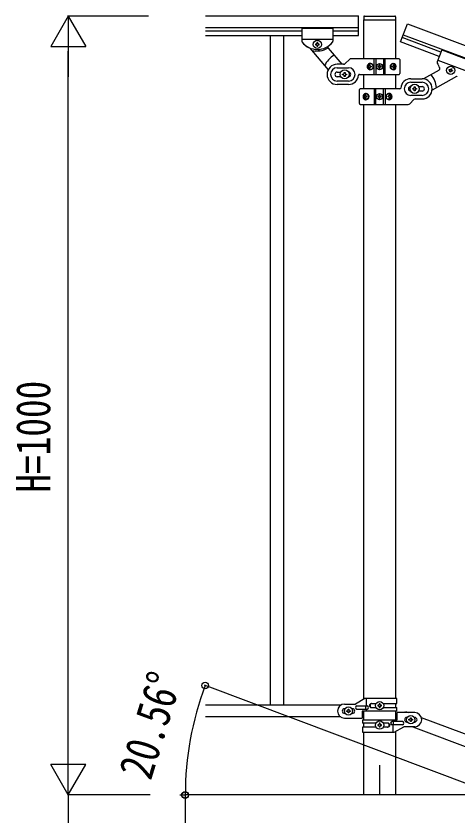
# Model space of a CAD drawing. Units: millimetres, scale not verified. Extents: x -4015 to 4015, y -2862 to 2860.
# Drawn here: x 1963 to 2529, y 934 to 1960 of the extents above; entities that cross this region are included whole.
import ezdxf
from ezdxf.enums import TextEntityAlignment as Align

# ---------------------------------------------------------------- set-up
doc = ezdxf.new("R2010")
doc.units = ezdxf.units.MM
doc.header["$LTSCALE"] = 10
for name, color, linetype in [('0-2_YKK_12', 2, 'Continuous'), ('0-3_YKK_A1', 4, 'Continuous'), ('0-4_YKK_D', 6, 'Continuous')]:
    doc.layers.add(name, color=color, linetype=linetype)
doc.styles.add('ＭＳ ゴシック', font='')
doc.styles.get('ＭＳ ゴシック').set_extended_font_data('MS Gothic')

msp = doc.modelspace()

# ---------------------------------------------------------------- linework, layer by layer
at = {"layer": '0-2_YKK_12'}
msp.add_line((2429.69, 989.76), (2429.69, 960.1), dxfattribs=at)
at = {"layer": '0-3_YKK_A1'}
for p, q in [((2205.83, 1960.14), (2402.69, 1960.14)), ((2402.69, 1935.14), (2402.69, 1960.14)), ((2410.19, 1960.1), (2449.19, 1960.1)), ((2409.19, 1959.1), (2409.19, 1955.6)), ((2409.44, 1904.9), (2409.44, 1955.1)), ((2409.69, 1955.1), (2449.69, 1955.1)), ((2449.94, 1955.1), (2449.94, 1904.9)), ((2450.19, 1959.1), (2450.19, 1955.6)), ((2456.61, 1926.77), (2465.35, 1950.06)), ((2465.35, 1950.06), (3246.27, 1657.16)), ((2205.83, 1945.14), (2402.69, 1945.14)), ((2205.83, 1941.14), (2329.69, 1941.14)), ((2329.69, 1944.14), (2329.69, 1927.82)), ((2369.69, 1944.14), (2329.69, 1944.14)), ((2329.69, 1944.14), (2329.69, 1927.82)), ((2369.69, 1944.14), (2329.69, 1944.14)), ((2369.69, 1944.14), (2369.69, 1927.82)), ((2369.69, 1944.14), (2369.69, 1927.8)), ((2369.69, 1941.14), (2402.69, 1941.14)), ((2205.83, 1935.14), (2329.69, 1935.14)), ((2289.19, 1935.14), (2289.19, 1075.14)), ((2306.19, 1935.14), (2306.19, 1075.14)), ((2369.69, 1930.14), (2329.69, 1930.14)), ((2369.69, 1930.14), (2329.69, 1930.14)), ((2369.69, 1935.14), (2402.69, 1935.14)), ((2508.4, 1913.75), (2458.72, 1932.38)), ((2460.08, 1936.02), (3241, 1643.11)), ((2340.11, 1918.82), (2363.53, 1890.9)), ((2348.25, 1924.12), (2347.29, 1924.12)), ((2351.13, 1923.16), (2352.09, 1923.16)), ((2363.66, 1918.75), (2380.92, 1898.18)), ((2506.29, 1908.13), (2456.61, 1926.77)), ((2509.45, 1916.56), (2503.72, 1901.26)), ((2509.45, 1916.56), (2546.9, 1902.51)), ((2383.45, 1898.14), (2375.19, 1898.14)), ((2385.57, 1899.02), (2390.81, 1904.26)), ((2454.69, 1905.14), (2392.93, 1905.14)), ((2422.74, 1885.14), (2422.74, 1905.14)), ((2424.69, 1905.14), (2424.69, 1885.14)), ((2434.69, 1905.14), (2434.69, 1885.14)), ((2436.63, 1885.14), (2436.63, 1905.14)), ((2455.69, 1904.14), (2455.69, 1886.14)), ((2504.54, 1903.45), (2541.99, 1889.4)), ((2375.19, 1893.64), (2389.69, 1893.64)), ((2375.19, 1888.14), (2379.61, 1888.14)), ((2415.63, 1895.58), (2415.17, 1895.58)), ((2415.63, 1894.7), (2415.17, 1894.7)), ((2416.56, 1897.35), (2417.33, 1897.35)), ((2417.33, 1892.94), (2416.56, 1892.94)), ((2417.93, 1895.58), (2418.69, 1895.58)), ((2417.93, 1894.7), (2418.69, 1894.7)), ((2428.46, 1895.55), (2427.64, 1895.55)), ((2430.92, 1894.73), (2431.74, 1894.73)), ((2446.38, 1895.58), (2447.01, 1895.58)), ((2446.38, 1894.7), (2447.01, 1894.7)), ((2447.4, 1897.35), (2448.02, 1897.35)), ((2448.02, 1892.94), (2447.4, 1892.94)), ((2449.2, 1895.58), (2448.88, 1895.58)), ((2449.2, 1894.7), (2448.88, 1894.7)), ((2506.18, 1890.67), (2486.24, 1879.42)), ((2519.46, 1890.4), (2518.56, 1890.73)), ((2522.5, 1890.28), (2523.39, 1889.95)), ((2379.61, 1882.14), (2375.19, 1882.14)), ((2383.19, 1884.64), (2382.19, 1884.64)), ((2386.19, 1885.64), (2387.19, 1885.64)), ((2403.65, 1885.14), (2454.69, 1885.14)), ((2409.44, 1866.58), (2409.44, 1885.14)), ((2449.94, 1885.14), (2449.94, 1866.58)), ((2469.69, 1879.58), (2484.19, 1879.58)), ((2528.25, 1882.46), (2497.07, 1864.86)), ((2389.69, 1876.64), (2375.19, 1876.64)), ((2389.69, 1872.14), (2375.19, 1872.14)), ((2469.69, 1875.08), (2484.19, 1875.08)), ((2479.77, 1869.58), (2484.19, 1869.58)), ((2403.69, 1847.58), (2403.69, 1865.58)), ((2455.72, 1866.58), (2404.69, 1866.58)), ((2411.36, 1858.79), (2411.98, 1858.79)), ((2422.74, 1866.58), (2422.74, 1846.58)), ((2424.69, 1846.58), (2424.69, 1866.58)), ((2434.69, 1846.58), (2434.69, 1866.58)), ((2436.63, 1866.58), (2436.63, 1846.58)), ((2442.05, 1858.79), (2442.81, 1858.79)), ((2484.19, 1858.08), (2469.69, 1858.08)), ((2473.19, 1866.08), (2472.19, 1866.08)), ((2476.19, 1867.08), (2477.19, 1867.08)), ((2484.19, 1863.58), (2479.77, 1863.58)), ((2410.17, 1857.02), (2410.5, 1857.02)), ((2410.17, 1856.14), (2410.5, 1856.14)), ((2411.98, 1854.38), (2411.36, 1854.38)), ((2412.99, 1857.02), (2412.37, 1857.02)), ((2412.99, 1856.14), (2412.37, 1856.14)), ((2428.46, 1856.99), (2427.64, 1856.99)), ((2430.92, 1856.17), (2431.74, 1856.17)), ((2441.45, 1857.02), (2440.69, 1857.02)), ((2441.45, 1856.14), (2440.69, 1856.14)), ((2442.81, 1854.38), (2442.05, 1854.38)), ((2443.74, 1857.02), (2444.21, 1857.02)), ((2443.74, 1856.14), (2444.21, 1856.14)), ((2473.81, 1852.71), (2468.57, 1847.46)), ((2475.93, 1853.58), (2484.19, 1853.58)), ((2404.69, 1846.58), (2466.45, 1846.58)), ((2409.44, 1082.84), (2409.44, 1846.58)), ((2449.94, 1846.58), (2449.94, 1083.64)), ((2410.81, 1083.64), (2398.69, 1076.64)), ((2451.69, 1083.64), (2410.81, 1083.64)), ((2412.72, 1074.14), (2412.72, 1083.64)), ((2451.69, 1077.14), (2451.69, 1083.64)), ((2379.71, 1075.14), (2205.83, 1075.14)), ((2384.69, 1076.64), (2398.69, 1076.64)), ((2385.32, 1070.64), (2384.69, 1070.64)), ((2388.25, 1067.16), (2387.29, 1067.16)), ((2391.13, 1068.12), (2392.09, 1068.12)), ((2394.69, 1070.64), (2394.06, 1070.64)), ((2400.49, 1074.14), (2413.57, 1074.14)), ((2400.49, 1070.14), (2413.57, 1070.14)), ((2407.19, 1067.64), (2407.19, 1058.64)), ((2451.69, 1067.64), (2407.19, 1067.64)), ((2409.44, 1056.57), (2409.44, 1067.64)), ((2412.16, 1070.14), (2412.16, 1074.14)), ((2412.72, 1067.64), (2412.72, 1070.14)), ((2419.09, 1077.14), (2425.02, 1077.14)), ((2419.09, 1072.14), (2425.01, 1072.14)), ((2428.25, 1075.12), (2427.29, 1075.12)), ((2431.13, 1074.16), (2432.09, 1074.16)), ((2434.36, 1077.14), (2451.69, 1077.14)), ((2434.36, 1072.14), (2451.69, 1072.14)), ((2449.94, 1077.14), (2449.94, 1072.14)), ((2449.94, 1067.64), (2449.94, 1056.57)), ((2451.69, 1067.64), (2451.69, 1072.14)), ((2462.38, 1065.57), (2462.96, 1067.11)), ((2462.96, 1067.11), (2467.05, 1065.57)), ((2379.71, 1060.14), (2205.83, 1060.14)), ((2385.32, 1064.64), (2384.69, 1064.64)), ((2384.69, 1058.64), (2407.19, 1058.64)), ((2394.69, 1064.64), (2394.06, 1064.64)), ((2449.94, 1066.07), (2449.94, 1061.07)), ((2452.19, 1056.57), (2452.19, 1065.57)), ((2474.69, 1065.57), (2452.19, 1065.57)), ((2464.69, 1059.57), (2465.32, 1059.57)), ((2471.13, 1057.05), (2472.09, 1057.05)), ((2474.06, 1059.57), (2474.69, 1059.57)), ((2483.19, 1059.39), (3187.05, 795.39)), ((2407.69, 1056.57), (2407.69, 1052.07)), ((2407.69, 1056.57), (2452.19, 1056.57)), ((2425.01, 1052.07), (2407.69, 1052.07)), ((2407.69, 1047.07), (2407.69, 1040.57)), ((2425.02, 1047.07), (2407.69, 1047.07)), ((2409.44, 1047.07), (2409.44, 1052.07)), ((2428.25, 1050.05), (2427.29, 1050.05)), ((2431.13, 1049.09), (2432.09, 1049.09)), ((2440.28, 1052.07), (2434.36, 1052.07)), ((2440.28, 1047.07), (2434.36, 1047.07)), ((2458.89, 1054.07), (2445.81, 1054.07)), ((2458.89, 1050.07), (2445.81, 1050.07)), ((2446.66, 1056.57), (2446.66, 1054.07)), ((2446.66, 1050.07), (2446.66, 1040.57)), ((2447.21, 1054.07), (2447.21, 1050.07)), ((2448.56, 1040.57), (2460.69, 1047.57)), ((2474.69, 1047.57), (2460.69, 1047.57)), ((2464.69, 1053.57), (2465.32, 1053.57)), ((2468.25, 1056.09), (2467.29, 1056.09)), ((2472.33, 1047.45), (3176.18, 783.44)), ((2474.06, 1053.57), (2474.69, 1053.57)), ((2407.69, 1040.57), (2448.56, 1040.57)), ((2409.44, 960.1), (2409.44, 1040.57)), ((2449.94, 1041.36), (2449.94, 960.1)), ((2429.69, 998.22), (2429.69, 960.1))]:
    msp.add_line(p, q, dxfattribs=at)
for points in [[(2347.29, 1924.12), (2347.29, 1923.16), (2348.25, 1923.16)], [(2350.17, 1925.08), (2350.17, 1926.04), (2349.21, 1926.04), (2349.21, 1925.08)], [(2349.21, 1922.2), (2349.21, 1921.24), (2350.17, 1921.24), (2350.17, 1922.2)], [(2352.09, 1923.16), (2352.09, 1924.12), (2351.13, 1924.12)], [(2416.45, 1896.46), (2416.42, 1896.29), (2416.37, 1896.13), (2416.29, 1895.97), (2416.18, 1895.84), (2416.06, 1895.73), (2415.93, 1895.65), (2415.78, 1895.6), (2415.63, 1895.58)], [(2415.63, 1894.7), (2415.78, 1894.68), (2415.93, 1894.63), (2416.06, 1894.55), (2416.18, 1894.44), (2416.29, 1894.31), (2416.37, 1894.15), (2416.42, 1893.99), (2416.45, 1893.82)], [(2417.93, 1895.58), (2417.78, 1895.6), (2417.64, 1895.65), (2417.51, 1895.73), (2417.4, 1895.84), (2417.31, 1895.97), (2417.25, 1896.13), (2417.22, 1896.29), (2417.22, 1896.46)], [(2417.22, 1893.82), (2417.22, 1893.99), (2417.25, 1894.15), (2417.31, 1894.31), (2417.4, 1894.44), (2417.51, 1894.55), (2417.64, 1894.63), (2417.78, 1894.68), (2417.93, 1894.7)], [(2427.64, 1895.55), (2427.64, 1894.73), (2428.46, 1894.73)], [(2430.1, 1896.37), (2430.1, 1897.19), (2429.28, 1897.19), (2429.28, 1896.37)], [(2429.28, 1893.91), (2429.28, 1893.09), (2430.1, 1893.09), (2430.1, 1893.91)], [(2431.74, 1894.73), (2431.74, 1895.55), (2430.92, 1895.55)], [(2447.55, 1896.46), (2447.56, 1896.29), (2447.55, 1896.13), (2447.5, 1895.97), (2447.43, 1895.84), (2447.35, 1895.73), (2447.24, 1895.65), (2447.13, 1895.6), (2447.01, 1895.58)], [(2447.01, 1894.7), (2447.13, 1894.68), (2447.24, 1894.63), (2447.35, 1894.55), (2447.43, 1894.44), (2447.5, 1894.31), (2447.55, 1894.15), (2447.56, 1893.99), (2447.55, 1893.82)], [(2448.88, 1895.58), (2448.76, 1895.6), (2448.64, 1895.65), (2448.52, 1895.73), (2448.42, 1895.84), (2448.34, 1895.97), (2448.26, 1896.13), (2448.21, 1896.29), (2448.18, 1896.46)], [(2448.18, 1893.82), (2448.21, 1893.99), (2448.26, 1894.15), (2448.34, 1894.31), (2448.42, 1894.44), (2448.52, 1894.55), (2448.64, 1894.63), (2448.76, 1894.68), (2448.88, 1894.7)], [(2518.56, 1890.73), (2518.9, 1891.63), (2519.8, 1891.3)], [(2520.92, 1888.82), (2520.59, 1887.92), (2519.69, 1888.26), (2520.02, 1889.16)], [(2521.04, 1891.86), (2521.37, 1892.76), (2522.27, 1892.42), (2521.93, 1891.52)], [(2523.39, 1889.95), (2523.06, 1889.05), (2522.16, 1889.38)], [(2382.19, 1884.64), (2382.19, 1885.64), (2383.19, 1885.64)], [(2384.19, 1886.64), (2384.19, 1887.64), (2385.19, 1887.64), (2385.19, 1886.64)], [(2385.19, 1883.64), (2385.19, 1882.64), (2384.19, 1882.64), (2384.19, 1883.64)], [(2387.19, 1885.64), (2387.19, 1884.64), (2386.19, 1884.64)], [(2474.19, 1868.08), (2474.19, 1869.08), (2475.19, 1869.08), (2475.19, 1868.08)], [(2411.2, 1857.91), (2411.16, 1857.73), (2411.11, 1857.57), (2411.04, 1857.42), (2410.95, 1857.28), (2410.85, 1857.17), (2410.74, 1857.09), (2410.62, 1857.04), (2410.5, 1857.02)], [(2412.37, 1857.02), (2412.25, 1857.04), (2412.13, 1857.09), (2412.03, 1857.17), (2411.94, 1857.28), (2411.87, 1857.42), (2411.83, 1857.57), (2411.81, 1857.73), (2411.82, 1857.91)], [(2430.1, 1857.81), (2430.1, 1858.63), (2429.28, 1858.63), (2429.28, 1857.81)], [(2442.16, 1857.91), (2442.16, 1857.73), (2442.13, 1857.57), (2442.07, 1857.42), (2441.98, 1857.28), (2441.87, 1857.17), (2441.74, 1857.09), (2441.6, 1857.04), (2441.45, 1857.02)], [(2443.74, 1857.02), (2443.59, 1857.04), (2443.45, 1857.09), (2443.31, 1857.17), (2443.19, 1857.28), (2443.09, 1857.42), (2443.01, 1857.57), (2442.95, 1857.73), (2442.92, 1857.91)], [(2472.19, 1866.08), (2472.19, 1867.08), (2473.19, 1867.08)], [(2475.19, 1865.08), (2475.19, 1864.08), (2474.19, 1864.08), (2474.19, 1865.08)], [(2477.19, 1867.08), (2477.19, 1866.08), (2476.19, 1866.08)], [(2410.5, 1856.14), (2410.62, 1856.13), (2410.74, 1856.08), (2410.85, 1855.99), (2410.95, 1855.88), (2411.04, 1855.75), (2411.11, 1855.6), (2411.16, 1855.43), (2411.2, 1855.26)], [(2411.82, 1855.26), (2411.81, 1855.43), (2411.83, 1855.6), (2411.87, 1855.75), (2411.94, 1855.88), (2412.03, 1855.99), (2412.13, 1856.08), (2412.25, 1856.13), (2412.37, 1856.14)], [(2427.64, 1856.99), (2427.64, 1856.17), (2428.46, 1856.17)], [(2429.28, 1855.35), (2429.28, 1854.53), (2430.1, 1854.53), (2430.1, 1855.35)], [(2431.74, 1856.17), (2431.74, 1856.99), (2430.92, 1856.99)], [(2441.45, 1856.14), (2441.6, 1856.13), (2441.74, 1856.08), (2441.87, 1855.99), (2441.98, 1855.88), (2442.07, 1855.75), (2442.13, 1855.6), (2442.16, 1855.43), (2442.16, 1855.26)], [(2442.92, 1855.26), (2442.95, 1855.43), (2443.01, 1855.6), (2443.09, 1855.75), (2443.19, 1855.88), (2443.31, 1855.99), (2443.45, 1856.08), (2443.59, 1856.13), (2443.74, 1856.14)], [(2387.29, 1067.16), (2387.29, 1068.12), (2388.25, 1068.12)], [(2389.21, 1069.08), (2389.21, 1070.04), (2390.17, 1070.04), (2390.17, 1069.08)], [(2392.09, 1068.12), (2392.09, 1067.16), (2391.13, 1067.16)], [(2427.29, 1075.12), (2427.29, 1074.16), (2428.25, 1074.16)], [(2430.17, 1076.08), (2430.17, 1077.04), (2429.21, 1077.04), (2429.21, 1076.08)], [(2429.21, 1073.2), (2429.21, 1072.24), (2430.17, 1072.24), (2430.17, 1073.2)], [(2432.09, 1074.16), (2432.09, 1075.12), (2431.13, 1075.12)], [(2390.17, 1066.2), (2390.17, 1065.24), (2389.21, 1065.24), (2389.21, 1066.2)], [(2467.29, 1056.09), (2467.29, 1057.05), (2468.25, 1057.05)], [(2469.21, 1058.01), (2469.21, 1058.97), (2470.17, 1058.97), (2470.17, 1058.01)], [(2472.09, 1057.05), (2472.09, 1056.09), (2471.13, 1056.09)], [(2427.29, 1050.05), (2427.29, 1049.09), (2428.25, 1049.09)], [(2430.17, 1051.01), (2430.17, 1051.97), (2429.21, 1051.97), (2429.21, 1051.01)], [(2429.21, 1048.13), (2429.21, 1047.17), (2430.17, 1047.17), (2430.17, 1048.13)], [(2432.09, 1049.09), (2432.09, 1050.05), (2431.13, 1050.05)], [(2470.17, 1055.13), (2470.17, 1054.17), (2469.21, 1054.17), (2469.21, 1055.13)], [(2979.69, 810.1), (2579.69, 810.1), (2579.69, 960.1), (2179.69, 960.1)]]:
    msp.add_lwpolyline(points, dxfattribs=at)
for centre, radius in [((2349.69, 1923.64), 5.3), ((2429.69, 1895.14), 4), ((2429.69, 1895.14), 3.75), ((2384.69, 1885.14), 5.9), ((2520.98, 1890.34), 5.3), ((2474.69, 1866.58), 5.9), ((2429.69, 1856.58), 4), ((2429.69, 1856.58), 3.75), ((2429.69, 1074.64), 5.3), ((2389.69, 1067.64), 5.3), ((2469.69, 1056.57), 5.3), ((2429.69, 1049.57), 5.3)]:
    msp.add_circle(centre, radius, dxfattribs=at)
for centre, radius, start, end in [((2410.19, 1959.1), 1, 90, 180), ((2449.19, 1959.1), 1, 0, 90), ((2409.69, 1955.6), 0.5, 180, 270), ((2449.69, 1955.6), 0.5, 270, 0), ((2331.69, 1927.82), 2, 180, 218.49995), ((2331.69, 1927.82), 2, 180, 218.49996), ((2349.69, 1942.14), 25, 218.49995, 321.50005), ((2349.69, 1942.14), 25, 218.49996, 245.70849), ((2338.58, 1917.53), 2, 40, 65.70849), ((2349.19, 1942.14), 27, 255.63423, 301.73669), ((2348.25, 1925.08), 0.96, 270, 0), ((2348.25, 1922.2), 0.96, 0, 90), ((2351.13, 1925.08), 0.96, 180, 270), ((2351.13, 1922.2), 0.96, 90, 180), ((2365.2, 1920.04), 2, 125.05508, 220), ((2349.69, 1942.14), 25, 305.05508, 320.95374), ((2367.69, 1927.8), 2, 315.06998, 0), ((2367.69, 1927.82), 2, 321.50005, 0), ((2384.69, 1885.14), 28, 118.67181, 156.51477), ((2375.19, 1885.14), 13, 90, 270), ((2383.45, 1901.14), 3, 270, 315), ((2392.93, 1902.14), 3, 90, 135), ((2454.69, 1904.14), 1, 0, 90), ((2505.59, 1900.56), 2, 159.44, 204.37002), ((2527.48, 1907.66), 25, 198.48626, 214.38492), ((2375.19, 1885.14), 8.5, 90, 270), ((2375.19, 1885.14), 3, 90, 270), ((2389.69, 1885.14), 8.5, 270, 90), ((2389.69, 1885.14), 3, 270, 90), ((2428.46, 1896.37), 0.82, 270, 0), ((2428.46, 1893.91), 0.82, 0, 90), ((2430.92, 1896.37), 0.82, 180, 270), ((2430.92, 1893.91), 0.82, 90, 180), ((2505.19, 1892.41), 2, 299.44, 34.38492), ((2519.13, 1889.5), 0.96, 339.44, 69.44), ((2520.14, 1892.19), 0.96, 249.44, 339.44), ((2521.82, 1888.49), 0.96, 69.44, 159.44), ((2522.83, 1891.18), 0.96, 159.44, 249.44), ((2383.19, 1886.64), 1, 270, 0), ((2383.19, 1883.64), 1, 0, 90), ((2386.19, 1886.64), 1, 180, 270), ((2386.19, 1883.64), 1, 90, 180), ((2389.69, 1885.14), 13, 270, 355.90396), ((2403.65, 1884.14), 1, 90, 175.90396), ((2454.69, 1886.14), 1, 270, 0), ((2469.69, 1866.58), 13, 90, 175.90396), ((2484.19, 1866.58), 13, 270, 90), ((2474.69, 1866.58), 28, 2.92523, 40.76819), ((2529.23, 1880.72), 2, 93.73151, 119.44), ((2455.72, 1867.58), 1, 270, 355.90396), ((2469.69, 1866.58), 8.5, 90, 270), ((2469.69, 1866.58), 3, 90, 270), ((2473.19, 1868.08), 1, 270, 0), ((2476.19, 1868.08), 1, 180, 270), ((2484.19, 1866.58), 8.5, 270, 90), ((2484.19, 1866.58), 3, 270, 90), ((2404.69, 1865.58), 1, 90, 180), ((2428.46, 1857.81), 0.82, 270, 0), ((2430.92, 1857.81), 0.82, 180, 270), ((2473.19, 1865.08), 1, 0, 90), ((2476.19, 1865.08), 1, 90, 180), ((2404.69, 1847.58), 1, 180, 270), ((2428.46, 1855.35), 0.82, 0, 90), ((2430.92, 1855.35), 0.82, 90, 180), ((2466.45, 1849.58), 3, 270, 315), ((2475.93, 1850.58), 3, 90, 135), ((2384.69, 1067.64), 9, 90, 270), ((2384.69, 1067.64), 3, 90, 270), ((2388.25, 1069.08), 0.96, 270, 0), ((2388.25, 1066.2), 0.96, 0, 90), ((2391.13, 1069.08), 0.96, 180, 270), ((2391.13, 1066.2), 0.96, 90, 180), ((2394.69, 1067.64), 3, 270, 90), ((2400.49, 1072.14), 2, 90, 270), ((2413.57, 1072.14), 2, 270, 90), ((2419.09, 1074.64), 2.5, 90, 270), ((2419.84, 1074.64), 2.5, 90, 270), ((2428.25, 1076.08), 0.96, 270, 0), ((2428.25, 1073.2), 0.96, 0, 90), ((2431.13, 1076.08), 0.96, 180, 270), ((2431.13, 1073.2), 0.96, 90, 180), ((2464.69, 1056.57), 3, 90, 270), ((2468.25, 1058.01), 0.96, 270, 0), ((2471.13, 1058.01), 0.96, 180, 270), ((2474.69, 1056.57), 9, 270, 90), ((2474.69, 1056.57), 3, 270, 90), ((2428.25, 1051.01), 0.96, 270, 0), ((2428.25, 1048.13), 0.96, 0, 90), ((2431.13, 1051.01), 0.96, 180, 270), ((2431.13, 1048.13), 0.96, 90, 180), ((2439.53, 1049.57), 2.5, 270, 90), ((2440.28, 1049.57), 2.5, 270, 90), ((2445.81, 1052.07), 2, 90, 270), ((2458.89, 1052.07), 2, 270, 90), ((2468.25, 1055.13), 0.96, 0, 90), ((2471.13, 1055.13), 0.96, 90, 180)]:
    msp.add_arc(centre, radius, start, end, dxfattribs=at)
for centre, major_axis, ratio, start_param, end_param in [((2417.19, 1895.14), (0, 4), 0.865, 0, 3.1415927), ((2417.19, 1895.14), (-4.49, 0), 0.890869, 1.5707963, 4.712389), ((2418.1, 1895.14), (0, -3.83), 0.866157, 6.2581902, 9.449773), ((2448.07, 1895.14), (-5.06, 0), 0.790514, 4.712389, 7.8539816), ((2446.57, 1895.14), (0, 3.83), 0.707107, 6.2398573, 9.468106), ((2447.37, 1895.14), (0, 4), 0.7075, 3.2668505, 6.1579275), ((2448.07, 1895.14), (0, 4), 0.7075, 3.1415927, 6.2831853), ((2418.77, 1895.14), (0, -7.22), 0.499772, 4.6512338, 4.7735441), ((2420, 1895.14), (0, -7.22), 0.499772, 4.4018361, 4.5279947), ((2420, 1895.14), (0, -7.22), 0.499772, 4.8967832, 5.0229419), ((2420.76, 1895.14), (0, -7.22), 0.499772, 4.4018361, 4.5279947), ((2420.76, 1895.14), (0, -7.22), 0.499772, 4.8967832, 5.0229419), ((2422.29, 1895.14), (0, -7.22), 0.499772, 4.6512338, 4.7735441), ((2441.29, 1895.14), (0, 7.22), 0.707107, 4.6512338, 4.7735441), ((2442.54, 1895.14), (0, 7.22), 0.707107, 4.8967832, 5.0229419), ((2442.54, 1895.14), (0, 7.22), 0.707107, 4.4018361, 4.5279947), ((2443.16, 1895.14), (0, 7.22), 0.707107, 4.8967832, 5.0229419), ((2443.16, 1895.14), (0, 7.22), 0.707107, 4.4018361, 4.5279947), ((2444.11, 1895.14), (0, 7.22), 0.707107, 4.6512338, 4.7735441), ((2411.3, 1856.58), (0, -4), 0.7075, 3.1415927, 6.2831853), ((2412.01, 1856.58), (0, -4), 0.7075, 3.2668505, 6.1579275), ((2416.21, 1856.58), (0, -7.22), 0.707107, 4.4018361, 4.5279947), ((2411.3, 1856.58), (5.06, 0), 0.790514, 4.712389, 7.8539816), ((2416.84, 1856.58), (0, -7.22), 0.707107, 4.4018361, 4.5279947), ((2412.81, 1856.58), (0, -3.83), 0.707107, 6.2398573, 9.468106), ((2442.19, 1856.58), (4.49, 0), 0.890869, 1.5707963, 4.712389), ((2441.27, 1856.58), (0, 3.83), 0.866157, 6.2581902, 9.449773), ((2438.61, 1856.58), (0, 7.22), 0.499772, 4.8967832, 5.0229419), ((2442.19, 1856.58), (0, -4), 0.865, 0, 3.1415927), ((2439.38, 1856.58), (0, 7.22), 0.499772, 4.8967832, 5.0229419), ((2415.27, 1856.58), (0, -7.22), 0.707107, 4.6512338, 4.7735441), ((2416.21, 1856.58), (0, -7.22), 0.707107, 4.8967832, 5.0229419), ((2416.84, 1856.58), (0, -7.22), 0.707107, 4.8967832, 5.0229419), ((2418.08, 1856.58), (0, -7.22), 0.707107, 4.6512338, 4.7735441), ((2437.09, 1856.58), (0, 7.22), 0.499772, 4.6512338, 4.7735441), ((2438.61, 1856.58), (0, 7.22), 0.499772, 4.4018361, 4.5279947), ((2439.38, 1856.58), (0, 7.22), 0.499772, 4.4018361, 4.5279947), ((2440.61, 1856.58), (0, 7.22), 0.499772, 4.6512338, 4.7735441)]:
    msp.add_ellipse(centre, major_axis=major_axis, ratio=ratio, start_param=start_param, end_param=end_param, dxfattribs=at)
for centre, major_axis, ratio in [((2417.94, 1895.14), (0, -3.83), 0.866157), ((2446.8, 1895.14), (0, 3.83), 0.707107), ((2412.57, 1856.58), (0, -3.83), 0.707107), ((2441.44, 1856.58), (0, 3.83), 0.866157)]:
    msp.add_ellipse(centre, major_axis=major_axis, ratio=ratio, dxfattribs=at)
at = {"layer": '0-4_YKK_D'}
for p, q in [((2029.69, 1960.1), (2007.19, 1921.13)), ((2132.69, 1960.1), (2028.69, 1960.1)), ((2029.69, 1960.1), (2052.19, 1921.13)), ((2029.69, 1960.1), (2029.69, 1882.16)), ((2007.19, 1921.13), (2052.19, 1921.13)), ((2029.69, 1005.1), (2029.69, 1915.1)), ((2579.69, 960.1), (2204.55, 1100.78)), ((2029.69, 960.1), (2029.69, 1038.04)), ((2029.69, 960.1), (2007.19, 999.07)), ((2052.19, 999.07), (2007.19, 999.07)), ((2029.69, 960.1), (2052.19, 999.07)), ((2133.69, 960.1), (2028.69, 960.1)), ((2134.69, 960.1), (2028.69, 960.1)), ((2029.69, 960.1), (2029.69, 660.1)), ((2173.09, 960.1), (2180.69, 960.1)), ((2179.62, 959.75), (2178.98, 959.75)), ((2179.69, 960.1), (2179.69, 810.1))]:
    msp.add_line(p, q, dxfattribs=at)
for centre in [(2205.49, 1100.42), (2179.69, 960.1), (2179.98, 959.75)]:
    msp.add_circle(centre, 4.25, dxfattribs=at)
msp.add_arc((2580.62, 959.75), 400.64, 159.44395, 180, dxfattribs=at)

# ---------------------------------------------------------------- texts
at = {"layer": '0-4_YKK_D', "style": 'ＭＳ ゴシック', "width": 0.8}
for s, rotation, p in [('H=1000', 90, (2019.69, 1348.1)), ('20.56°', 72.95, (2148.33, 973.51))]:
    msp.add_text(s, height=43.99, rotation=rotation, dxfattribs=at).set_placement(p, align=Align.BOTTOM_LEFT)

doc.saveas('drawing.dxf')
